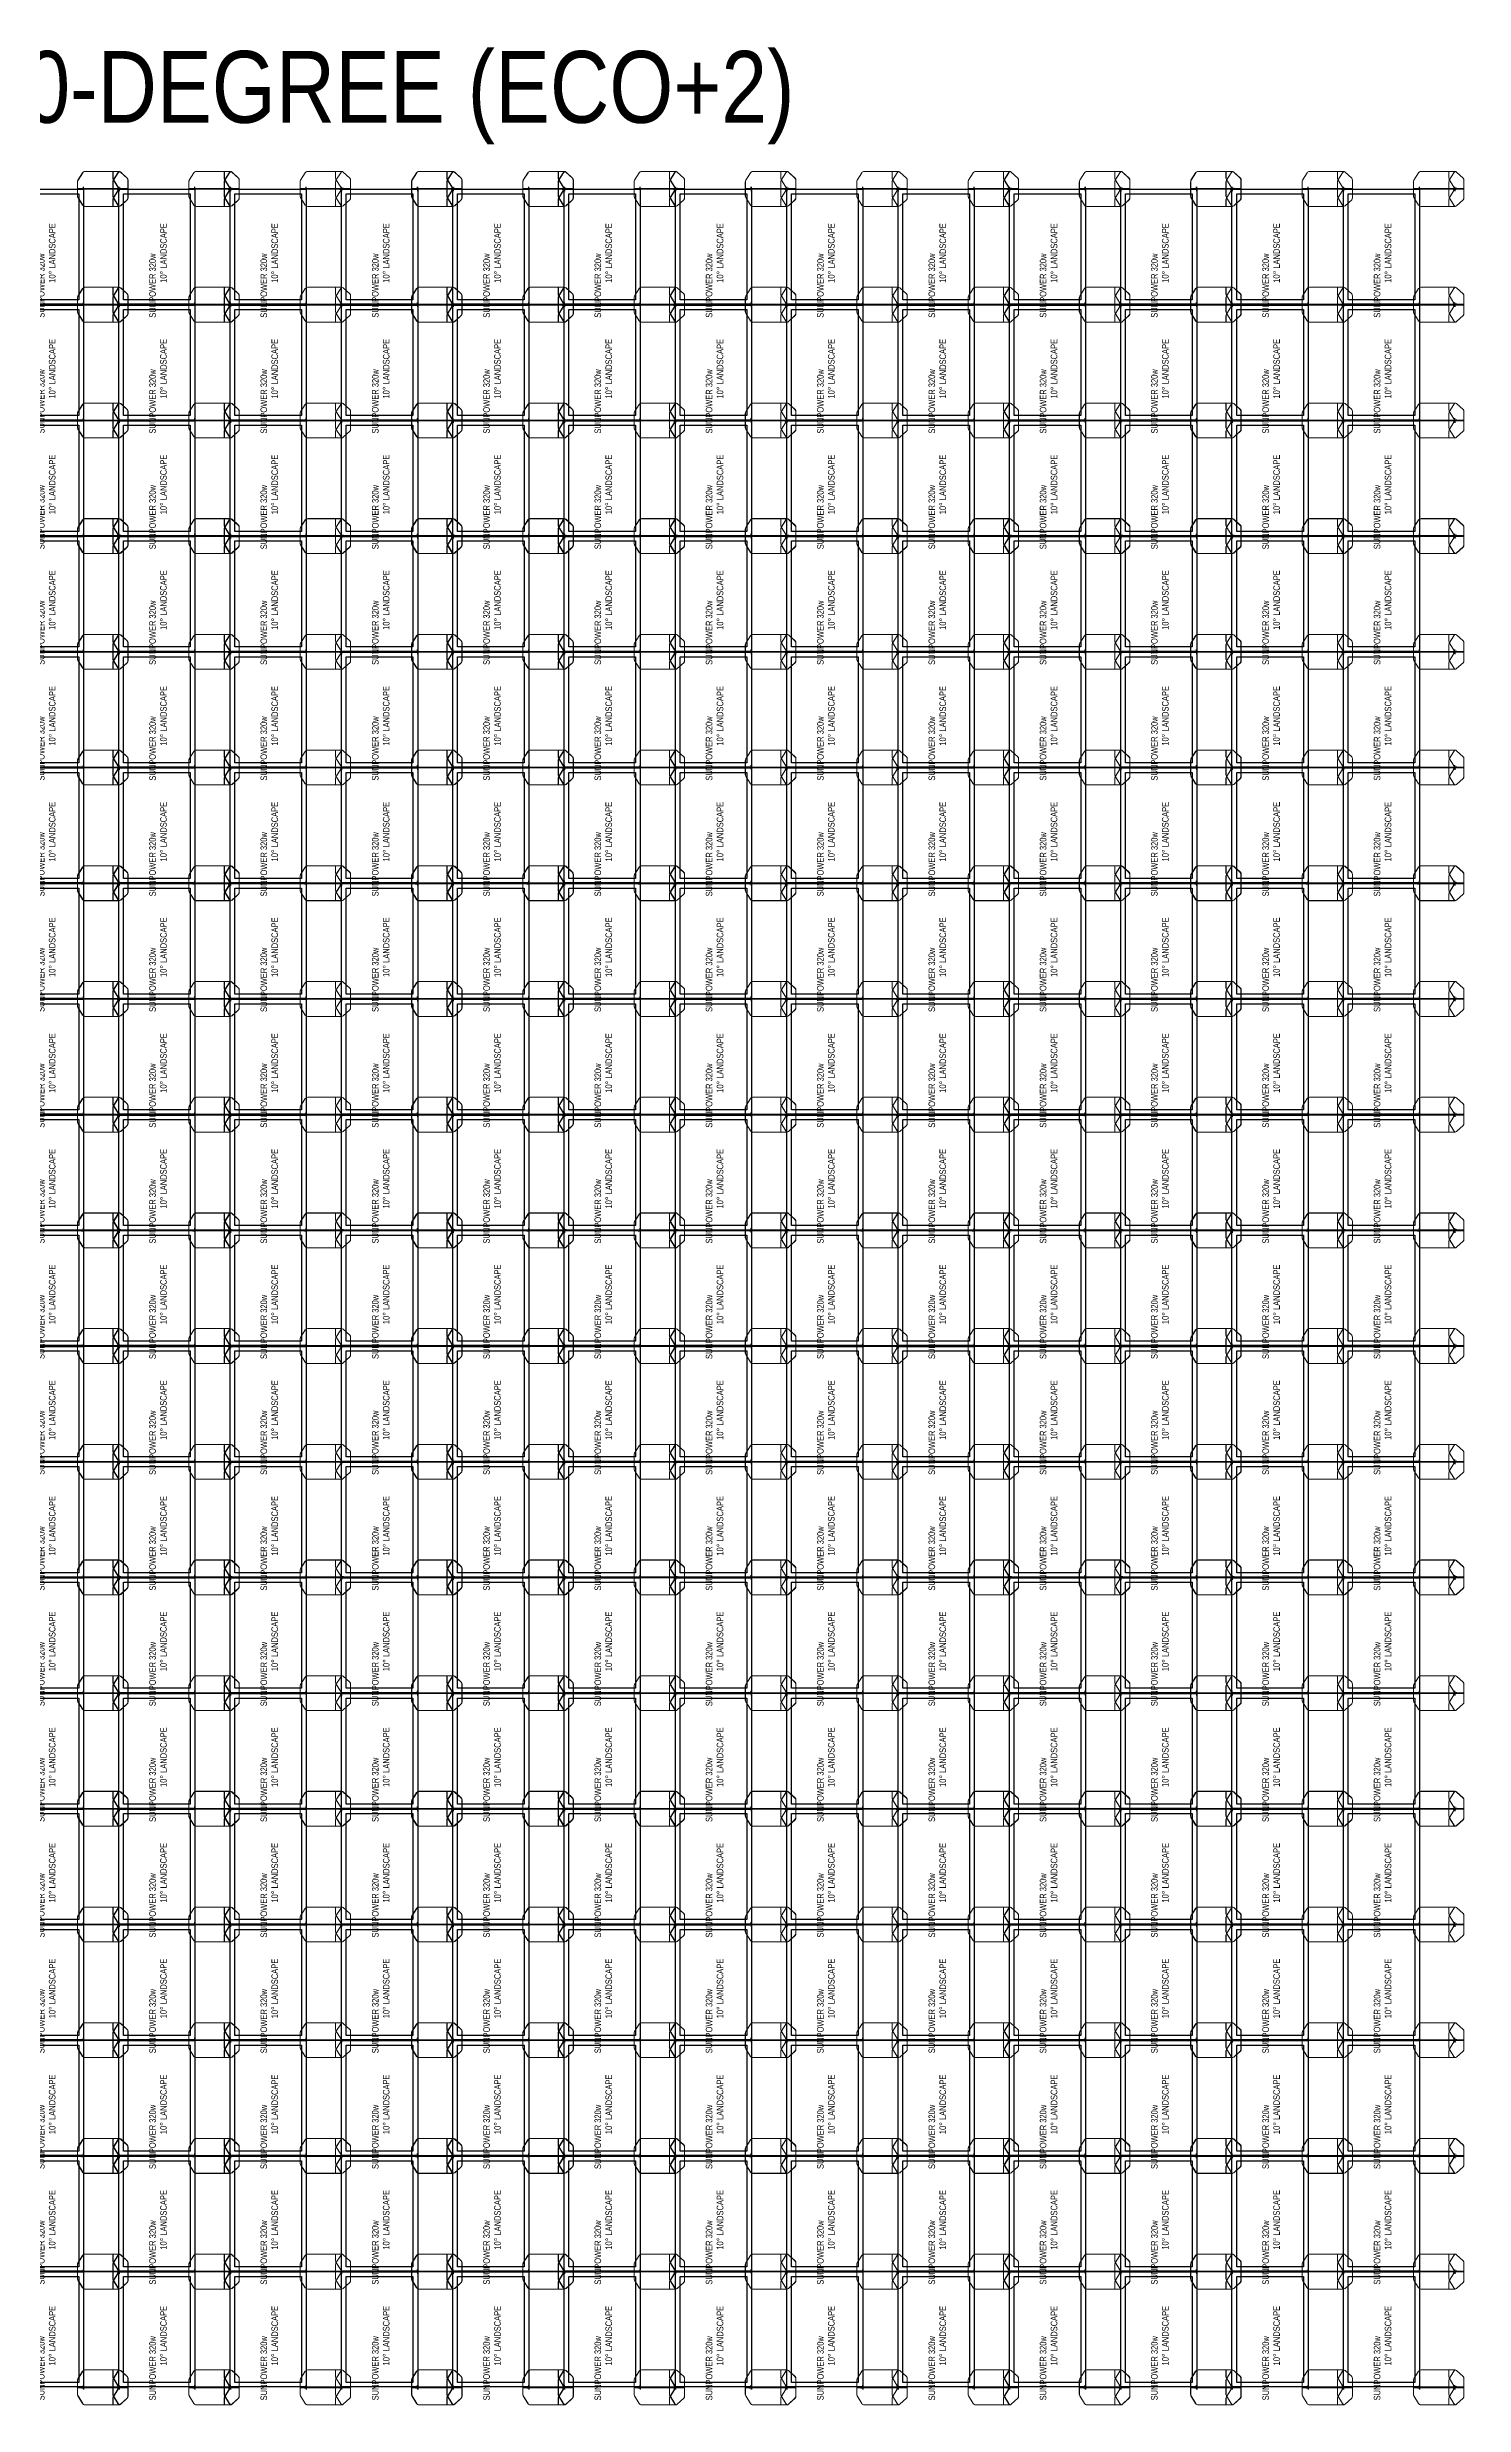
# Model space of a CAD drawing. Header units: feet. Extents: x 5003 to 6515, y 11783 to 13042.
# Drawn here: x 5759 to 6515, y 11783 to 13042 of the extents above; entities that cross this region are included whole.
import ezdxf

# ---------------------------------------------------------------- set-up
doc = ezdxf.new("R2010")
doc.units = ezdxf.units.FT
doc.header["$MEASUREMENT"] = 0
doc.layers.add('CANADIAN 255', color=7, linetype='Continuous')
doc.layers.add('E2-ECOFEET', color=1, linetype='Continuous', lineweight=5)
doc.styles.add('PAPER SPACE TXT', font='technic_.ttf', dxfattribs={"height": 0.125})
doc.styles.get("Standard").update_dxf_attribs({"font": 'calibri.ttf'})

# ---------------------------------------------------------------- blocks, each defined once
blk = doc.blocks.new('EcoFoot2+ single')
at = {"layer": 'Defpoints', "color": 251}
for points in [[(-0.2, 19.9), (-0.2, 18.9), (-1.2, 18.9)], [(0.2, 19.9), (0.2, 18.9), (1.2, 18.9)], [(-0.2, 1), (-0.2, 0), (-1.2, 0)], [(-0.2, -1), (-0.2, 0), (-1.2, 0)], [(0.2, 1), (0.2, 0), (1.2, 0)], [(0.2, -1), (0.2, 0), (1.2, 0)]]:
    blk.add_lwpolyline(points, dxfattribs=at)
for p in [(0, 18.9), (0, 0), (0, 0), (0, 0)]:
    blk.add_point(p, dxfattribs=at)
at = {"layer": 'E2-ECOFEET', "color": 42, "linetype": 'Continuous'}
for p, q in [((-0.2, -4.8), (-0.2, 22.1)), ((-0.2, 0.1), (-0.2, 17.2)), ((0.2, -4.8), (0.2, 22.1)), ((0.2, 0.1), (0.2, 17.2))]:
    blk.add_line(p, q, dxfattribs=at)
at = {"layer": 'E2-ECOFEET', "linetype": 'Continuous'}
blk.add_lwpolyline([(-9.3, 17.2), (-9.3, 0.1, 0.187182), (-9, -0.9), (-5.8, -4.4, 0.210696), (-4.7, -4.8), (4.7, -4.8, 0.210696), (5.8, -4.4), (9, -0.9, 0.187182), (9.3, 0.1), (9.3, 17.2), (9.3, 18.1, 0.261626), (8.6, 19.4), (4.6, 21.9, 0.137668), (3.8, 22.1), (-3.8, 22.1, 0.137668), (-4.6, 21.9), (-8.6, 19.4, 0.261626), (-9.3, 18.1)], format="xyb", close=True, dxfattribs=at)
at = {"layer": 'E2-ECOFEET', "color": 112, "linetype": 'Continuous'}
for points in [[(-0.2, -4.8), (-0.2, -1.7), (-0.2, -0.8, 0.261626), (-0.9, 0.5), (-5, 3, 0.137668), (-5.7, 3.2), (-9.3, 3.2)], [(0.2, -4.8), (0.2, -1.7), (0.2, -0.8, -0.261626), (0.9, 0.5), (5, 3, -0.137668), (5.7, 3.2), (9.3, 3.2)]]:
    blk.add_lwpolyline(points, format="xyb", dxfattribs=at)
at = {"layer": 'E2-ECOFEET', "color": 133, "linetype": 'Continuous'}
blk.add_lwpolyline([(9.3, -0.3, 0.18544), (8.6, 0.5), (4.6, 3, 0.137668), (3.8, 3.2), (-3.8, 3.2, 0.137668), (-4.6, 3), (-8.6, 0.5, 0.18544), (-9.3, -0.3, 0.18544)], format="xyb", dxfattribs=at)
blk = doc.blocks.new('SUNPOWER 230W 10 DGREE')
at = {"layer": 'CANADIAN 255', "linetype": 'Continuous'}
blk.add_lwpolyline([(-20.3, -30.7), (-20.3, 30.7), (20.3, 30.7), (20.3, -30.7), (-20.3, -30.7)], dxfattribs=at)
at = {"layer": 'CANADIAN 255', "color": 1, "linetype": 'Continuous'}
blk.add_lwpolyline([(-17.8, -28.3), (-17.8, 28.3), (17.8, 28.3), (17.8, -28.3)], close=True, dxfattribs=at)
at = {"layer": 'Defpoints', "color": 251, "insert": (0.6, -19.2), "char_height": 3.5, "attachment_point": 4, "rotation": 90}
blk.add_mtext('\\pi-18.664;{\\fTechnicLite|b0|i0|c2|p2;SUNPOWER 320w\\P\\pi0;10° LANDSCAPE}', dxfattribs=at)
blk = doc.blocks.new('SUNPOWER 320W ON ECO FEET')
at = {"color": 1}
blk.add_blockref('SUNPOWER 230W 10 DGREE', (0, 0), dxfattribs=at)
at = {"layer": 'E2-ECOFEET', "rotation": 90}
for p in [(-20.3, 30.9), (39.2, 30.9), (-20.3, -30.9), (39.2, -30.9)]:
    blk.add_blockref('EcoFoot2+ single', p, dxfattribs=at)

msp = doc.modelspace()

# ---------------------------------------------------------------- block references
at = {"color": 1}
for p in [(5758.3, 12935.2), (5817.7, 12935.2), (5877.1, 12935.2), (5936.6, 12935.2), (5996, 12935.2), (6055.4, 12935.2), (6114.8, 12935.2), (6174.2, 12935.2), (6233.7, 12935.2), (6293.1, 12935.2), (6352.5, 12935.2), (6411.9, 12935.2), (6471.4, 12935.2), (5758.3, 12873.4), (5817.7, 12873.4), (5877.1, 12873.4), (5936.6, 12873.4), (5996, 12873.4), (6055.4, 12873.4), (6114.8, 12873.4), (6174.2, 12873.4), (6233.7, 12873.4), (6293.1, 12873.4), (6352.5, 12873.4), (6411.9, 12873.4), (6471.4, 12873.4), (5758.3, 12811.6), (5817.7, 12811.6), (5877.1, 12811.6), (5936.6, 12811.6), (5996, 12811.6), (6055.4, 12811.6), (6114.8, 12811.6), (6174.2, 12811.6), (6233.7, 12811.6), (6293.1, 12811.6), (6352.5, 12811.6), (6411.9, 12811.6), (6471.4, 12811.6), (5758.3, 12749.9), (5817.7, 12749.9), (5877.1, 12749.9), (5936.6, 12749.9), (5996, 12749.9), (6055.4, 12749.9), (6114.8, 12749.9), (6174.2, 12749.9), (6233.7, 12749.9), (6293.1, 12749.9), (6352.5, 12749.9), (6411.9, 12749.9), (6471.4, 12749.9), (5758.3, 12688.1), (5817.7, 12688.1), (5877.1, 12688.1), (5936.6, 12688.1), (5996, 12688.1), (6055.4, 12688.1), (6114.8, 12688.1), (6174.2, 12688.1), (6233.7, 12688.1), (6293.1, 12688.1), (6352.5, 12688.1), (6411.9, 12688.1), (6471.4, 12688.1), (5758.3, 12626.3), (5817.7, 12626.3), (5877.1, 12626.3), (5936.6, 12626.3), (5996, 12626.3), (6055.4, 12626.3), (6114.8, 12626.3), (6174.2, 12626.3), (6233.7, 12626.3), (6293.1, 12626.3), (6352.5, 12626.3), (6411.9, 12626.3), (6471.4, 12626.3), (5758.3, 12564.6), (5817.7, 12564.6), (5877.1, 12564.6), (5936.6, 12564.6), (5996, 12564.6), (6055.4, 12564.6), (6114.8, 12564.6), (6174.2, 12564.6), (6233.7, 12564.6), (6293.1, 12564.6), (6352.5, 12564.6), (6411.9, 12564.6), (6471.4, 12564.6), (5758.3, 12502.8), (5817.7, 12502.8), (5877.1, 12502.8), (5936.6, 12502.8), (5996, 12502.8), (6055.4, 12502.8), (6114.8, 12502.8), (6174.2, 12502.8), (6233.7, 12502.8), (6293.1, 12502.8), (6352.5, 12502.8), (6411.9, 12502.8), (6471.4, 12502.8), (5758.3, 12441), (5817.7, 12441), (5877.1, 12441), (5936.6, 12441), (5996, 12441), (6055.4, 12441), (6114.8, 12441), (6174.2, 12441), (6233.7, 12441), (6293.1, 12441), (6352.5, 12441), (6411.9, 12441), (6471.4, 12441), (5758.3, 12379.3), (5817.7, 12379.3), (5877.1, 12379.3), (5936.6, 12379.3), (5996, 12379.3), (6055.4, 12379.3), (6114.8, 12379.3), (6174.2, 12379.3), (6233.7, 12379.3), (6293.1, 12379.3), (6352.5, 12379.3), (6411.9, 12379.3), (6471.4, 12379.3), (5758.3, 12317.5), (5817.7, 12317.5), (5877.1, 12317.5), (5936.6, 12317.5), (5996, 12317.5), (6055.4, 12317.5), (6114.8, 12317.5), (6174.2, 12317.5), (6233.7, 12317.5), (6293.1, 12317.5), (6352.5, 12317.5), (6411.9, 12317.5), (6471.4, 12317.5), (5758.3, 12255.7), (5817.7, 12255.7), (5877.1, 12255.7), (5936.6, 12255.7), (5996, 12255.7), (6055.4, 12255.7), (6114.8, 12255.7), (6174.2, 12255.7), (6233.7, 12255.7), (6293.1, 12255.7), (6352.5, 12255.7), (6411.9, 12255.7), (6471.4, 12255.7), (5758.3, 12194), (5817.7, 12194), (5877.1, 12194), (5936.6, 12194), (5996, 12194), (6055.4, 12194), (6114.8, 12194), (6174.2, 12194), (6233.7, 12194), (6293.1, 12194), (6352.5, 12194), (6411.9, 12194), (6471.4, 12194), (5758.3, 12132.2), (5817.7, 12132.2), (5877.1, 12132.2), (5936.6, 12132.2), (5996, 12132.2), (6055.4, 12132.2), (6114.8, 12132.2), (6174.2, 12132.2), (6233.7, 12132.2), (6293.1, 12132.2), (6352.5, 12132.2), (6411.9, 12132.2), (6471.4, 12132.2), (5758.3, 12070.5), (5817.7, 12070.5), (5877.1, 12070.5), (5936.6, 12070.5), (5996, 12070.5), (6055.4, 12070.5), (6114.8, 12070.5), (6174.2, 12070.5), (6233.7, 12070.5), (6293.1, 12070.5), (6352.5, 12070.5), (6411.9, 12070.5), (6471.4, 12070.5), (5758.3, 12008.7), (5817.7, 12008.7), (5877.1, 12008.7), (5936.6, 12008.7), (5996, 12008.7), (6055.4, 12008.7), (6114.8, 12008.7), (6174.2, 12008.7), (6233.7, 12008.7), (6293.1, 12008.7), (6352.5, 12008.7), (6411.9, 12008.7), (6471.4, 12008.7), (5758.3, 11946.9), (5817.7, 11946.9), (5877.1, 11946.9), (5936.6, 11946.9), (5996, 11946.9), (6055.4, 11946.9), (6114.8, 11946.9), (6174.2, 11946.9), (6233.7, 11946.9), (6293.1, 11946.9), (6352.5, 11946.9), (6411.9, 11946.9), (6471.4, 11946.9), (5758.3, 11885.2), (5817.7, 11885.2), (5877.1, 11885.2), (5936.6, 11885.2), (5996, 11885.2), (6055.4, 11885.2), (6114.8, 11885.2), (6174.2, 11885.2), (6233.7, 11885.2), (6293.1, 11885.2), (6352.5, 11885.2), (6411.9, 11885.2), (6471.4, 11885.2), (5758.3, 11823.4), (5817.7, 11823.4), (5877.1, 11823.4), (5936.6, 11823.4), (5996, 11823.4), (6055.4, 11823.4), (6114.8, 11823.4), (6174.2, 11823.4), (6233.7, 11823.4), (6293.1, 11823.4), (6352.5, 11823.4), (6411.9, 11823.4), (6471.4, 11823.4)]:
    msp.add_blockref('SUNPOWER 320W ON ECO FEET', p, dxfattribs=at)

# ---------------------------------------------------------------- texts
at = {"style": 'PAPER SPACE TXT'}
msp.add_text('SUNPOWER 320W 10-DEGREE (ECO+2)', height=38.334, dxfattribs=at).set_placement((5324.9, 13001.4))

doc.saveas('drawing.dxf')
